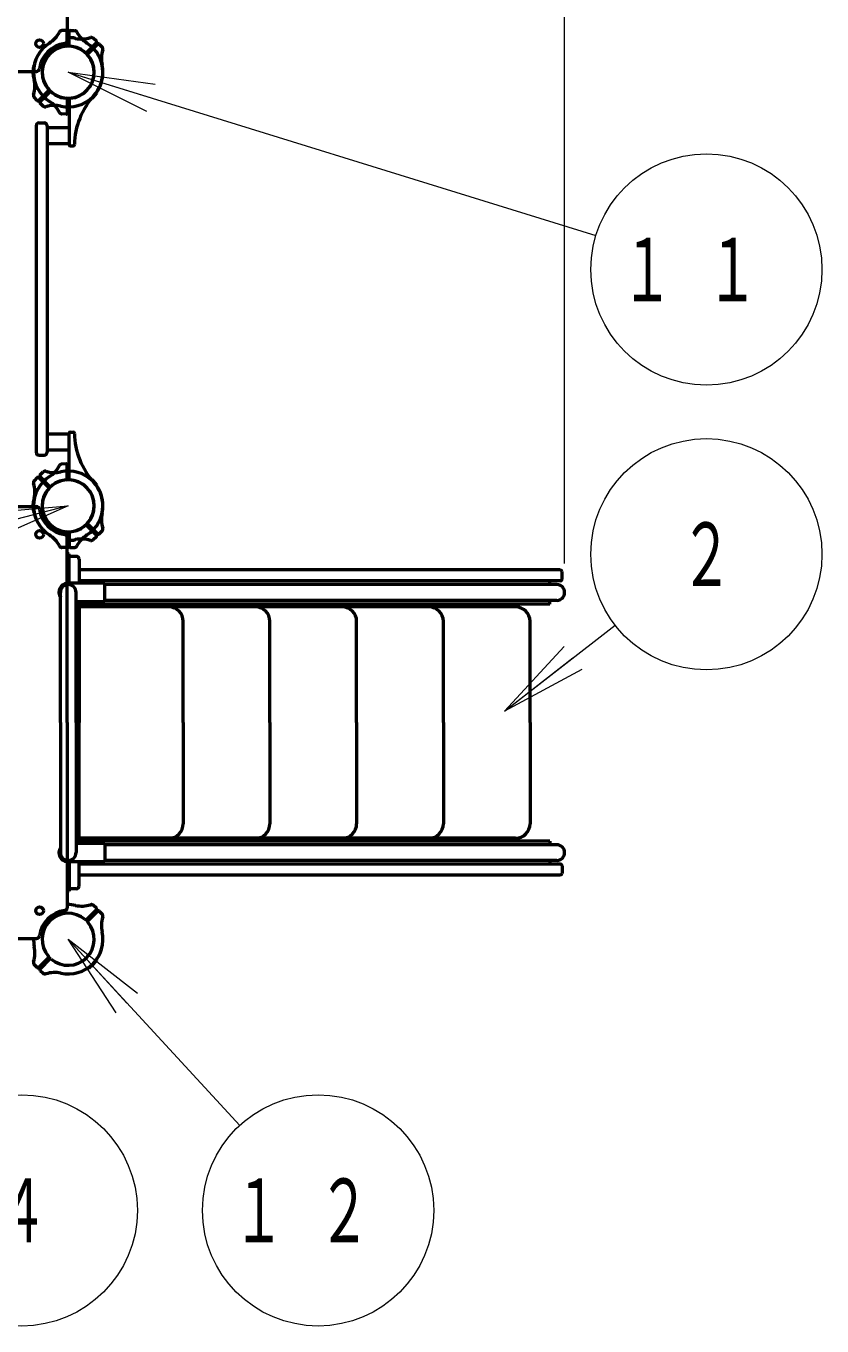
# Model space of a CAD drawing. Units: millimetres on the paper, scale 1:50. Extents: x -365 to 0, y -594 to 257.
# Drawn here: x -203.06 to -175.52, y 101.92 to 146.9 of the extents above; entities that cross this region are included whole.
import ezdxf
from ezdxf.enums import TextEntityAlignment as Align

# ---------------------------------------------------------------- set-up
doc = ezdxf.new("R2010")
doc.units = ezdxf.units.MM
doc.layers.add('LY_1', color=140, linetype='Continuous', lineweight=50)
doc.styles.add('ＭＳ ゴシック', font='')
doc.styles.get('ＭＳ ゴシック').set_extended_font_data('MS Gothic')

msp = doc.modelspace()

# ---------------------------------------------------------------- linework, layer by layer
at = {"layer": 'LY_1', "color": 7, "lineweight": 13}
for p, q in [((-184.422, 128.296), (-184.422, 208.496)), ((-198.88, 143.932), (-201.598, 145.296)), ((-201.598, 145.296), (-198.584, 144.888)), ((-201.598, 145.296), (-198.732, 144.41)), ((-201.598, 145.296), (-183.34, 139.652)), ((-201.598, 130.296), (-226.049, 124.001)), ((-204.628, 130.032), (-201.598, 130.296)), ((-201.598, 130.296), (-204.503, 129.548)), ((-201.598, 130.296), (-204.379, 129.064)), ((-186.507, 123.19), (-182.677, 126.164)), ((-186.507, 123.19), (-184.444, 125.425)), ((-186.507, 123.19), (-184.137, 125.03)), ((-183.831, 124.635), (-186.507, 123.19)), ((-199.933, 112.751), (-201.598, 115.296)), ((-201.598, 115.296), (-199.197, 113.429)), ((-201.598, 115.296), (-199.565, 113.09)), ((-201.598, 115.296), (-195.664, 108.858))]:
    msp.add_line(p, q, dxfattribs=at)
at = {"layer": 'LY_1'}
for p, q in [((-201.628, 152.796), (-201.628, 146.388)), ((-201.67, 146.744), (-201.827, 146.739)), ((-201.628, 146.233), (-201.628, 146.704)), ((-201.568, 146.233), (-201.568, 146.704)), ((-201.527, 146.744), (-201.381, 146.739)), ((-200.957, 145.98), (-200.623, 146.313)), ((-200.914, 145.938), (-200.581, 146.271)), ((-200.624, 146.371), (-200.739, 146.478)), ((-200.523, 146.27), (-200.416, 146.155)), ((-209.098, 145.326), (-202.691, 145.326)), ((-202.781, 145.496), (-202.785, 145.496)), ((-202.781, 145.096), (-202.785, 145.096)), ((-202.673, 144.322), (-202.772, 144.429)), ((-202.282, 144.654), (-202.615, 144.321)), ((-202.24, 144.612), (-202.573, 144.279)), ((-200.62, 144.601), (-200.618, 144.598)), ((-202.572, 144.221), (-202.466, 144.122)), ((-201.628, 144.358), (-201.628, 143.887)), ((-201.568, 144.358), (-201.568, 142.787)), ((-200.903, 144.318), (-200.901, 144.316)), ((-202.608, 143.546), (-202.428, 143.546)), ((-201.67, 143.847), (-201.815, 143.852)), ((-202.708, 143.446), (-202.708, 132.146)), ((-202.328, 143.446), (-202.328, 132.146)), ((-201.568, 143.368), (-202.328, 143.368)), ((-201.568, 142.824), (-202.328, 142.824)), ((-201.526, 142.747), (-201.421, 142.753)), ((-201.568, 132.768), (-202.328, 132.768)), ((-201.568, 131.233), (-201.568, 132.805)), ((-201.526, 132.845), (-201.421, 132.839)), ((-202.608, 132.046), (-202.428, 132.046)), ((-201.568, 132.224), (-202.328, 132.224)), ((-202.572, 131.371), (-202.466, 131.47)), ((-201.67, 131.744), (-201.815, 131.739)), ((-201.628, 131.233), (-201.628, 131.704)), ((-202.673, 131.27), (-202.772, 131.163)), ((-202.282, 130.938), (-202.615, 131.271)), ((-202.24, 130.98), (-202.573, 131.313)), ((-200.903, 131.274), (-200.901, 131.276)), ((-200.62, 130.991), (-200.618, 130.993)), ((-202.781, 130.496), (-202.785, 130.496)), ((-209.098, 130.266), (-202.691, 130.266)), ((-202.781, 130.096), (-202.785, 130.096)), ((-200.957, 129.612), (-200.623, 129.279)), ((-200.914, 129.654), (-200.581, 129.321)), ((-201.628, 129.358), (-201.628, 128.887)), ((-201.628, 122.796), (-201.628, 129.204)), ((-201.568, 129.358), (-201.568, 128.887)), ((-200.624, 129.221), (-200.739, 129.114)), ((-200.523, 129.322), (-200.416, 129.437)), ((-201.67, 128.847), (-201.827, 128.853)), ((-201.527, 128.847), (-201.381, 128.852)), ((-201.566, 128.636), (-201.63, 128.636)), ((-201.63, 127.566), (-201.63, 128.636)), ((-201.566, 127.566), (-201.566, 128.636)), ((-201.318, 128.546), (-201.498, 128.546)), ((-201.218, 128.446), (-201.218, 127.616)), ((-184.573, 128.076), (-201.158, 128.076)), ((-184.513, 127.756), (-184.513, 128.016)), ((-201.87, 122.796), (-201.87, 127.296)), ((-200.326, 127.616), (-201.566, 127.616)), ((-201.326, 122.796), (-201.326, 127.296)), ((-184.573, 127.696), (-201.218, 127.696)), ((-184.938, 127.696), (-201.218, 127.696)), ((-200.326, 126.976), (-200.326, 127.616)), ((-184.694, 127.568), (-200.326, 127.568)), ((-184.938, 127.568), (-184.938, 127.696)), ((-200.326, 126.976), (-201.326, 126.976)), ((-201.218, 126.976), (-201.218, 122.796)), ((-184.938, 126.896), (-201.218, 126.896)), ((-184.694, 127.024), (-200.326, 127.024)), ((-184.938, 126.896), (-184.938, 127.024)), ((-186.118, 126.796), (-201.218, 126.796)), ((-197.618, 122.796), (-197.618, 126.296)), ((-194.618, 122.796), (-194.618, 126.296)), ((-191.618, 122.796), (-191.618, 126.296)), ((-188.618, 122.796), (-188.618, 126.296)), ((-185.618, 122.796), (-185.618, 126.296)), ((-201.87, 122.796), (-201.87, 118.296)), ((-201.628, 122.796), (-201.628, 116.388)), ((-201.326, 122.796), (-201.326, 118.296)), ((-201.218, 118.616), (-201.218, 122.796)), ((-197.618, 122.796), (-197.618, 119.296)), ((-194.618, 122.796), (-194.618, 119.296)), ((-191.618, 122.796), (-191.618, 119.296)), ((-188.618, 122.796), (-188.618, 119.296)), ((-185.618, 122.796), (-185.618, 119.296)), ((-186.118, 118.796), (-201.218, 118.796)), ((-200.326, 118.616), (-201.326, 118.616)), ((-184.938, 118.696), (-201.218, 118.696)), ((-200.326, 118.616), (-200.326, 117.976)), ((-184.694, 118.568), (-200.326, 118.568)), ((-184.938, 118.696), (-184.938, 118.568)), ((-201.63, 118.026), (-201.63, 116.956)), ((-201.566, 118.026), (-201.566, 116.956)), ((-200.326, 117.976), (-201.566, 117.976)), ((-201.218, 117.146), (-201.218, 117.976)), ((-184.938, 117.896), (-201.218, 117.896)), ((-184.573, 117.896), (-201.218, 117.896)), ((-184.694, 118.024), (-200.326, 118.024)), ((-184.938, 118.024), (-184.938, 117.896)), ((-184.573, 117.516), (-201.158, 117.516)), ((-184.513, 117.836), (-184.513, 117.576)), ((-201.566, 116.956), (-201.63, 116.956)), ((-201.318, 117.046), (-201.498, 117.046)), ((-200.957, 115.98), (-200.623, 116.313)), ((-200.914, 115.938), (-200.581, 116.271)), ((-200.624, 116.371), (-200.739, 116.478)), ((-200.523, 116.27), (-200.416, 116.155)), ((-209.098, 115.326), (-202.691, 115.326)), ((-202.673, 114.322), (-202.772, 114.429)), ((-202.282, 114.654), (-202.615, 114.321)), ((-202.24, 114.612), (-202.573, 114.279)), ((-200.903, 114.318), (-200.901, 114.316)), ((-200.62, 114.601), (-200.618, 114.598)), ((-202.572, 114.221), (-202.466, 114.122))]:
    msp.add_line(p, q, dxfattribs=at)
for centre in [(-202.588, 146.286), (-202.588, 129.306), (-202.588, 116.286)]:
    msp.add_circle(centre, 0.13, dxfattribs=at)
at = {"layer": 'LY_1', "color": 7, "lineweight": 13}
for centre in [(-179.518, 138.471), (-179.518, 128.618), (-203.205, 105.916), (-192.953, 105.916)]:
    msp.add_circle(centre, 4, dxfattribs=at)
at = {"layer": 'LY_1'}
for centre, radius, start, end in [((-202.788, 147.147), 1, 302.7272, 332.5412), ((-201.812, 146.639), 0.1, 92, 152.5412), ((-201.668, 146.704), 0.04, 0, 92), ((-201.528, 146.704), 0.04, 88, 180), ((-201.385, 146.639), 0.1, 27.4588, 88), ((-201.385, 146.639), 0.1, 27.4588, 88), ((-200.409, 147.147), 1, 207.4588, 237.2728), ((-201.598, 145.296), 1.2, 122.7272, 180), ((-201.598, 145.296), 1, 96.7872, 173.2128), ((-201.598, 145.296), 0.9, 94.2707, 180), ((-201.598, 145.296), 0.9, 49.2707, 135), ((-201.728, 146.388), 0.1, 276.7872, 0), ((-201.668, 146.233), 0.04, 274.2707, 0), ((-201.598, 145.296), 1.2, 77.7272, 91.4325), ((-201.528, 146.233), 0.04, 180, 265.7293), ((-201.598, 145.296), 0.9, 0, 85.7293), ((-201.131, 147.446), 1, 257.7272, 287.5412), ((-201.598, 145.296), 1.2, 0, 57.2728), ((-200.799, 146.397), 0.1, 47, 107.5412), ((-200.652, 146.341), 0.04, 315, 47), ((-200.553, 146.242), 0.04, 43, 135), ((-201.598, 145.296), 0.9, 135, 220.7293), ((-200.985, 146.008), 0.04, 229.2707, 315), ((-201.598, 145.296), 0.9, 315, 40.7293), ((-200.886, 145.909), 0.04, 135, 220.7293), ((-199.449, 145.764), 1, 162.4588, 192.2728), ((-200.497, 146.095), 0.1, 342.4588, 43), ((-201.598, 145.296), 1.22, 171.3731, 180), ((-201.598, 145.296), 1.22, 180, 188.6269), ((-202.785, 145.476), 0.02, 90, 171.3731), ((-201.598, 145.296), 1.2, 178.5675, 192.2728), ((-201.598, 145.296), 1.2, 180, 237.2728), ((-202.691, 145.426), 0.1, 270, 353.2128), ((-201.598, 145.296), 0.9, 180, 265.7293), ((-201.598, 145.296), 0.9, 274.2707, 0), ((-201.598, 145.296), 1.2, 315, 12.2728), ((-201.598, 145.296), 1.2, 317.7828, 0), ((-202.785, 145.116), 0.02, 188.6269, 270), ((-203.748, 144.828), 1, 342.4588, 12.2728), ((-202.699, 144.497), 0.1, 162.4588, 223), ((-202.311, 144.683), 0.04, 315, 40.7293), ((-202.212, 144.584), 0.04, 49.2707, 135), ((-201.598, 145.296), 0.9, 229.2707, 315), ((-201.598, 145.296), 1.2, 257.7272, 315), ((-201.668, 144.358), 0.04, 0, 85.7293), ((-201.528, 144.358), 0.04, 94.2707, 180), ((-198.784, 142.742), 2.6, 137.7828, 178.9159), ((-201.598, 145.296), 1.22, 306.3731, 315), ((-201.598, 145.296), 1.22, 315, 323.6269), ((-200.632, 144.584), 0.02, 323.6269, 45), ((-202.644, 144.349), 0.04, 223, 315), ((-202.545, 144.25), 0.04, 135, 227), ((-202.397, 144.195), 0.1, 227, 287.5412), ((-202.066, 143.146), 1, 77.7272, 107.5412), ((-202.788, 143.445), 1, 27.4588, 57.2728), ((-200.887, 144.33), 0.02, 225, 306.3731), ((-202.608, 143.446), 0.1, 90, 180), ((-202.428, 143.446), 0.1, 0, 90), ((-201.812, 143.952), 0.1, 207.4588, 268), ((-201.668, 143.887), 0.04, 268, 0), ((-201.528, 142.787), 0.04, 180, 273), ((-201.423, 142.792), 0.04, 273, 358.9158), ((-201.528, 132.805), 0.04, 87, 180), ((-201.423, 132.799), 0.04, 1.0841, 87), ((-198.784, 132.849), 2.6, 181.0841, 222.2172), ((-202.608, 132.146), 0.1, 180, 270), ((-202.428, 132.146), 0.1, 270, 0), ((-202.545, 131.341), 0.04, 133, 225), ((-202.397, 131.397), 0.1, 72.4588, 133), ((-202.066, 132.446), 1, 252.4588, 282.2728), ((-202.788, 132.147), 1, 302.7272, 332.5412), ((-201.812, 131.639), 0.1, 92, 152.5412), ((-201.598, 130.296), 1.2, 45, 102.2728), ((-201.668, 131.704), 0.04, 0, 92), ((-202.699, 131.095), 0.1, 137, 197.5412), ((-201.598, 130.296), 1.2, 122.7272, 180), ((-203.748, 130.764), 1, 347.7272, 17.5412), ((-202.644, 131.242), 0.04, 45, 137), ((-201.598, 130.296), 0.9, 94.2707, 180), ((-202.311, 130.909), 0.04, 319.2707, 45), ((-202.212, 131.008), 0.04, 225, 310.7293), ((-201.598, 130.296), 0.9, 45, 130.7293), ((-201.668, 131.233), 0.04, 274.2707, 0), ((-201.528, 131.233), 0.04, 180, 265.7293), ((-201.598, 130.296), 0.9, 0, 85.7293), ((-201.598, 130.296), 0.9, 319.2707, 45), ((-200.887, 131.262), 0.02, 53.6269, 135), ((-201.598, 130.296), 1.22, 45, 53.6269), ((-201.598, 130.296), 1.2, 347.7272, 45), ((-201.598, 130.296), 1.22, 36.3731, 45), ((-201.598, 130.296), 1.2, 0, 42.2172), ((-200.632, 131.008), 0.02, 315, 36.3731), ((-201.598, 130.296), 1.22, 171.3731, 180), ((-202.785, 130.476), 0.02, 90, 171.3731), ((-201.598, 130.296), 1.2, 167.7272, 181.4325), ((-201.598, 130.296), 0.9, 139.2707, 225), ((-201.598, 130.296), 1.22, 180, 188.6269), ((-202.785, 130.116), 0.02, 188.6269, 270), ((-201.598, 130.296), 1.2, 180, 237.2728), ((-202.691, 130.166), 0.1, 6.7872, 90), ((-201.598, 130.296), 1, 186.7872, 263.2128), ((-201.598, 130.296), 0.9, 180, 265.7293), ((-201.598, 130.296), 0.9, 274.2707, 0), ((-201.598, 130.296), 1.2, 302.7272, 0), ((-199.449, 129.828), 1, 167.7272, 197.5412), ((-201.598, 130.296), 0.9, 225, 310.7293), ((-200.985, 129.584), 0.04, 45, 130.7293), ((-200.886, 129.683), 0.04, 139.2707, 225), ((-202.788, 128.445), 1, 27.4588, 57.2728), ((-201.728, 129.204), 0.1, 0, 83.2128), ((-201.668, 129.358), 0.04, 0, 85.7293), ((-201.598, 130.296), 1.2, 268.5675, 282.2728), ((-201.528, 129.358), 0.04, 94.2707, 180), ((-201.131, 128.146), 1, 72.4588, 102.2728), ((-200.409, 128.445), 1, 122.7272, 152.5412), ((-200.799, 129.195), 0.1, 252.4588, 313), ((-200.652, 129.25), 0.04, 313, 45), ((-200.553, 129.349), 0.04, 225, 317), ((-200.497, 129.497), 0.1, 317, 17.5412), ((-201.812, 128.952), 0.1, 207.4588, 268), ((-201.668, 128.887), 0.04, 268, 0), ((-201.528, 128.887), 0.04, 180, 272), ((-201.385, 128.952), 0.1, 272, 332.5412), ((-201.385, 128.952), 0.1, 272, 332.5412), ((-201.498, 128.446), 0.1, 90, 132.8436), ((-201.318, 128.446), 0.1, 0, 90), ((-184.573, 128.016), 0.06, 0, 90), ((-184.573, 127.756), 0.06, 270, 0), ((-201.598, 127.296), 0.32, 95.7392, 211.7883), ((-201.598, 127.296), 0.272, 0, 180), ((-184.694, 127.296), 0.272, 270, 90), ((-198.118, 126.296), 0.5, 0, 90), ((-195.118, 126.296), 0.5, 0, 90), ((-192.118, 126.296), 0.5, 0, 90), ((-189.118, 126.296), 0.5, 0, 90), ((-186.118, 126.296), 0.5, 0, 90), ((-198.118, 119.296), 0.5, 270, 0), ((-195.118, 119.296), 0.5, 270, 0), ((-192.118, 119.296), 0.5, 270, 0), ((-189.118, 119.296), 0.5, 270, 0), ((-186.118, 119.296), 0.5, 270, 0), ((-201.598, 118.296), 0.32, 148.2117, 264.2608), ((-184.694, 118.296), 0.272, 270, 90), ((-201.598, 118.296), 0.272, 180, 0), ((-184.573, 117.836), 0.06, 0, 90), ((-184.573, 117.576), 0.06, 270, 0), ((-201.498, 117.146), 0.1, 227.1564, 270), ((-201.318, 117.146), 0.1, 270, 0), ((-201.598, 115.296), 1, 96.7872, 173.2128), ((-201.598, 115.296), 0.9, 49.2707, 135), ((-201.728, 116.388), 0.1, 276.7872, 0), ((-201.598, 115.296), 1.2, 77.7272, 91.4325), ((-201.131, 117.446), 1, 257.7272, 287.5412), ((-200.799, 116.397), 0.1, 47, 107.5412), ((-200.652, 116.341), 0.04, 315, 47), ((-200.553, 116.242), 0.04, 43, 135), ((-199.449, 115.764), 1, 162.4588, 192.2728), ((-200.497, 116.095), 0.1, 342.4588, 43), ((-201.598, 115.296), 0.9, 135, 220.7293), ((-200.985, 116.008), 0.04, 229.2707, 315), ((-201.598, 115.296), 0.9, 315, 40.7293), ((-200.886, 115.909), 0.04, 135, 220.7293), ((-201.598, 115.296), 1.2, 178.5675, 192.2728), ((-202.691, 115.426), 0.1, 270, 353.2128), ((-201.598, 115.296), 1.2, 315, 12.2728), ((-203.748, 114.828), 1, 342.4588, 12.2728), ((-202.311, 114.683), 0.04, 315, 40.7293), ((-202.699, 114.497), 0.1, 162.4588, 223), ((-202.644, 114.349), 0.04, 223, 315), ((-202.545, 114.25), 0.04, 135, 227), ((-202.212, 114.584), 0.04, 49.2707, 135), ((-201.598, 115.296), 0.9, 229.2707, 315), ((-201.598, 115.296), 1.2, 257.7272, 315), ((-200.887, 114.33), 0.02, 225, 306.3731), ((-201.598, 115.296), 1.22, 306.3731, 315), ((-201.598, 115.296), 1.22, 315, 323.6269), ((-200.632, 114.584), 0.02, 323.6269, 45), ((-202.397, 114.195), 0.1, 227, 287.5412), ((-202.066, 113.146), 1, 77.7272, 107.5412)]:
    msp.add_arc(centre, radius, start, end, dxfattribs=at)

# ---------------------------------------------------------------- texts
at = {"layer": 'LY_1', "color": 7, "style": 'ＭＳ ゴシック', "width": 0.6}
for s, p in [('２', (-179.518, 128.618)), ('４', (-203.205, 105.916))]:
    msp.add_text(s, height=2.199, dxfattribs=at).set_placement(p, align=Align.MIDDLE_CENTER)
at = {"layer": 'LY_1', "color": 7, "char_height": 2.199, "attachment_point": 5, "style": 'ＭＳ ゴシック'}
for s, insert in [('\\T1.64;\\W0.6;１１', (-179.518, 138.471)), ('\\T1.64;\\W0.6;１２', (-192.953, 105.916))]:
    msp.add_mtext(s, dxfattribs=dict(at, insert=insert))

doc.saveas('drawing.dxf')
